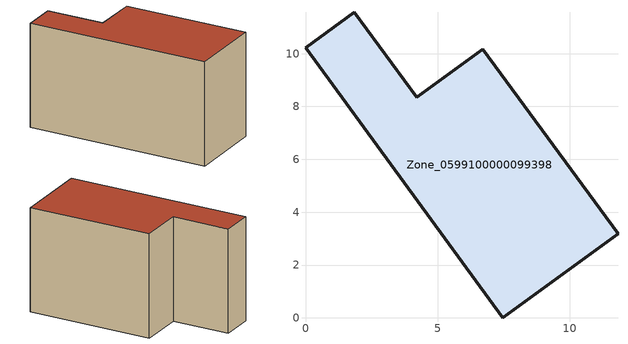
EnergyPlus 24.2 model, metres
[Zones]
Zone_0599100000099398
 floor ground (C_G): 7.47,0 0,10.22 1.85,11.57 4.21,8.34 6.71,10.17 11.83,3.19 z0
 wall outside (C_F): 7.47,0 11.83,3.19 6.71,10.17 4.21,8.34 1.85,11.57 0,10.22 7.47,0 z0:7.21
 roof outside (C_R): 0,10.22 7.47,0 11.83,3.19 6.71,10.17 4.21,8.34 1.85,11.57 z7.21
[BUILDING]
Pand.0599100000099398: North Axis=0; Terrain=City; Loads Convergence Tolerance Value=0.04; Temperature Convergence Tolerance Value=0.4; Solar Distribution=FullExterior; Maximum Number of Warmup Days=25; Minimum Number of Warmup Days=1
[Site:Location]
Rotterdam.The.Hague.AP_ZH_NLD Design_Conditions: Latitude=51.96; Longitude=4.45; Time Zone=1; Elevation=-4.5
[SITE:GROUNDTEMPERATURE:BUILDINGSURFACE]
18, 18, 18, 18, 18, 18, 18, 18, 18, 18, 18, 18
[MATERIAL] Thermal Absorptance=0.9; Solar Absorptance=0.7; Visible Absorptance=0.7
Name | Roughness | Thickness | Conductivity | Density | Specific Heat
G.TI.1975-1991 | MediumSmooth | 0.15 | 0.288461 | 540 | 1210
F.TI.1975-1991 | Rough | 0.3 | 0.230769 | 1920 | 840
R.TI.1975-1991 | MediumRough | 0.2 | 0.153846 | 1500 | 1000
[CONSTRUCTION]
C_G: G.TI.1975-1991
C_F: F.TI.1975-1991
C_R: R.TI.1975-1991
[ZONE]
Zone_0599100000099398: Type=1; Multiplier=1; Ceiling Height=Autocalculate; Volume=Autocalculate; Floor Area=autocalculate; Part of Total Floor Area=Yes
[ZONEINFILTRATION:DESIGNFLOWRATE]
Infil_Zone_0599100000099398: Zone or ZoneList or Space or SpaceList=Zone_0599100000099398; Schedule=AlwaysOn; Design Flow Rate Calculation Method=Flow/Area; Flow Rate per Floor Area=0.003; Constant Term Coefficient=1; Temperature Term Coefficient=0; Velocity Term Coefficient=0; Velocity Squared Term Coefficient=0
[HVACTEMPLATE:ZONE:IDEALLOADSAIRSYSTEM]
Zone_0599100000099398: Maximum Heating Supply Air Temperature=50; Minimum Cooling Supply Air Temperature=13; Maximum Heating Supply Air Humidity Ratio=0.0156; Minimum Cooling Supply Air Humidity Ratio=0.0077; Heating Limit=NoLimit; Cooling Limit=NoLimit; Dehumidification Control Type=ConstantSensibleHeatRatio; Cooling Sensible Heat Ratio=0.7; Dehumidification Setpoint=60; Humidification Control Type=None; Humidification Setpoint=30; Outdoor Air Method=None; Outdoor Air Flow Rate per Person=0.00944; Outdoor Air Flow Rate per Zone Floor Area=0; Outdoor Air Flow Rate per Zone=0; Demand Controlled Ventilation Type=None; Outdoor Air Economizer Type=NoEconomizer; Heat Recovery Type=None; Sensible Heat Recovery Effectiveness=0.7; Latent Heat Recovery Effectiveness=0.65
[ZONECONTROL:THERMOSTAT]
ThermostatControl_Zone_0599100000099398: Zone or ZoneList=Zone_0599100000099398; Control Type Schedule=DualSetpointControlType; Control 1=Thermostat_Zone_0599100000099398; Temperature Difference Between Cutout And Setpoint=0
[THERMOSTATSETPOINT:DUALSETPOINT]
Thermostat_Zone_0599100000099398: Heating Setpoint Temperature Schedule=HeatingSetpoint_Zone_0599100000099398; Cooling Setpoint Temperature Schedule=CoolingSetpoint_Zone_0599100000099398
[SCHEDULE:COMPACT]
HeatingSetpoint_Zone_0599100000099398: Through: 12/31, For: AllDays, Until: 24:00, 21
CoolingSetpoint_Zone_0599100000099398: Through: 12/31, For: AllDays, Until: 24:00, 24
DualSetpointControlType: Through: 12/31, For: AllDays, Until: 24:00, 4
AlwaysOn: Through: 12/31, For: AllDays, Until: 24:00, 1
